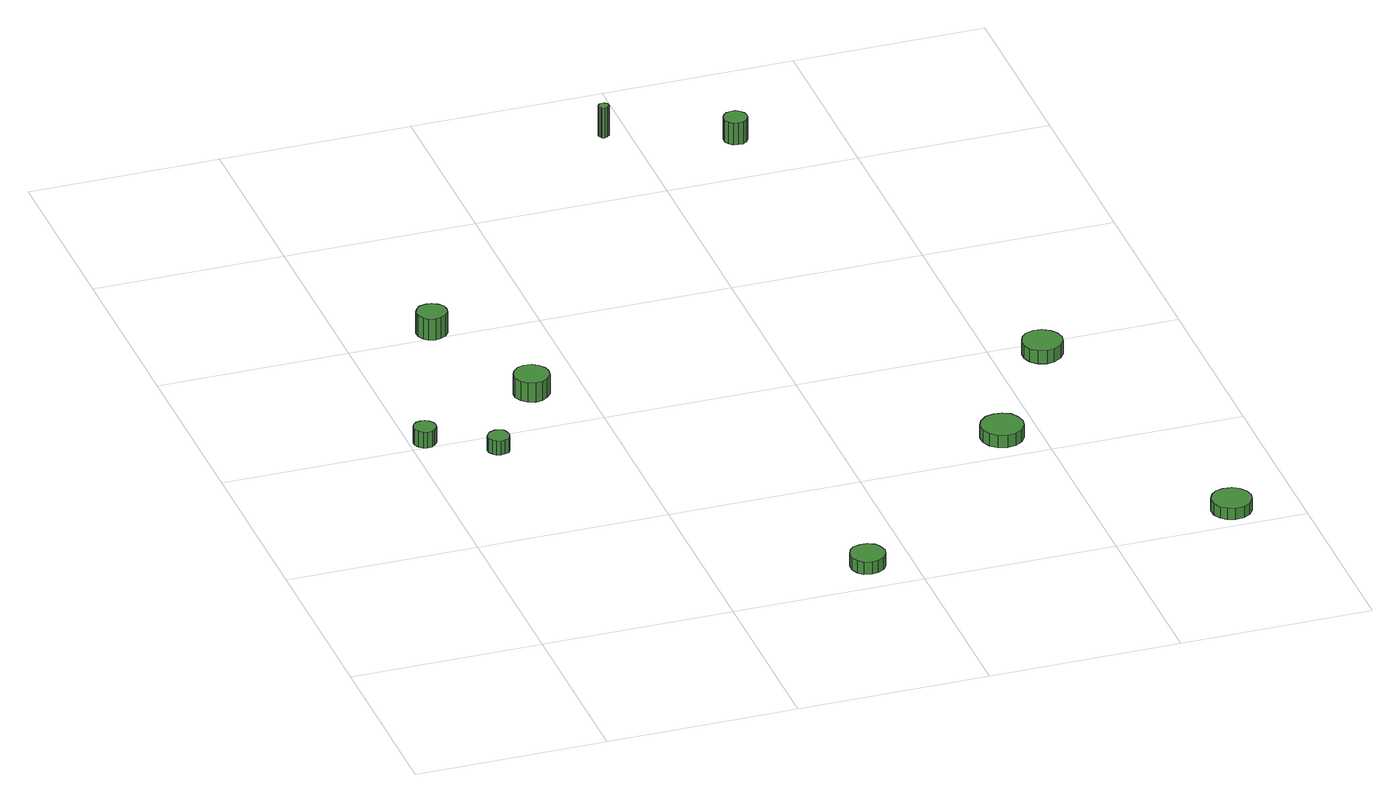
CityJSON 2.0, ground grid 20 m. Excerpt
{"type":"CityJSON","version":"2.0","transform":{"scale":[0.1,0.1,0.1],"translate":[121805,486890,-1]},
"CityObjects":{
"tree1":{"type":"SolitaryVegetationObject","attributes":{"function":"something"}},
"tree2":{"type":"SolitaryVegetationObject","attributes":{"function":"something"},"geometry":[{"type":"MultiSurface","lod":"1","boundaries":[[[0,1,2,3,4,5,6,7,8,9,10,11,12,13,14]],[[15,16,17,18,19,20,21,22,23,24,25,26,27,28,29]],[[0,29,28,1]],[[1,28,27,2]],[[2,27,26,3]],[[3,26,25,4]],[[4,25,24,5]],[[5,24,23,6]],[[6,23,22,7]],[[7,22,21,8]],[[8,21,20,9]],[[9,20,19,10]],[[10,19,18,11]],[[11,18,17,12]],[[12,17,16,13]],[[13,16,15,14]],[[14,15,29,0]]]}]},
"tree3":{"type":"SolitaryVegetationObject","attributes":{"function":"something"},"geometry":[{"type":"MultiSurface","lod":"1","boundaries":[[[30,31,32,33,34,35,36,37,38,39,40,41,42,43,44]],[[45,46,47,48,49,50,51,52,53,54,55,56,57,58,59]],[[30,59,58,31]],[[31,58,57,32]],[[32,57,56,33]],[[33,56,55,34]],[[34,55,54,35]],[[35,54,53,36]],[[36,53,52,37]],[[37,52,51,38]],[[38,51,50,39]],[[39,50,49,40]],[[40,49,48,41]],[[41,48,47,42]],[[42,47,46,43]],[[43,46,45,44]],[[44,45,59,30]]]}]},
"tree4":{"type":"SolitaryVegetationObject","attributes":{"function":"something"},"geometry":[{"type":"MultiSurface","lod":"1","boundaries":[[[60,61,62,63,64,65,66,67,68,69,70,71,72,73,74]],[[75,76,77,78,79,80,81,82,83,84,85,86,87,88,89]],[[60,89,88,61]],[[61,88,87,62]],[[62,87,86,63]],[[63,86,85,64]],[[64,85,84,65]],[[65,84,83,66]],[[66,83,82,67]],[[67,82,81,68]],[[68,81,80,69]],[[69,80,79,70]],[[70,79,78,71]],[[71,78,77,72]],[[72,77,76,73]],[[73,76,75,74]],[[74,75,89,60]]]}]},
"tree5":{"type":"SolitaryVegetationObject","attributes":{"function":"something"}},
"tree6":{"type":"SolitaryVegetationObject","attributes":{"function":"something"},"geometry":[{"type":"MultiSurface","lod":"1","boundaries":[[[90,91,92,93,94,95,96,97,98,99,100,101,102,103,104]],[[105,106,107,108,109,110,111,112,113,114,115,116,117,118,119]],[[90,119,118,91]],[[91,118,117,92]],[[92,117,116,93]],[[93,116,115,94]],[[94,115,114,95]],[[95,114,113,96]],[[96,113,112,97]],[[97,112,111,98]],[[98,111,110,99]],[[99,110,109,100]],[[100,109,108,101]],[[101,108,107,102]],[[102,107,106,103]],[[103,106,105,104]],[[104,105,119,90]]]}]},
"tree7":{"type":"SolitaryVegetationObject","attributes":{"function":"something"}},
"tree8":{"type":"SolitaryVegetationObject","attributes":{"function":"something"},"geometry":[{"type":"MultiSurface","lod":"1","boundaries":[[[120,121,122,123,124,125,126,127,128,129,130,131,132,133,134]],[[135,136,137,138,139,140,141,142,143,144,145,146,147,148,149]],[[120,149,148,121]],[[121,148,147,122]],[[122,147,146,123]],[[123,146,145,124]],[[124,145,144,125]],[[125,144,143,126]],[[126,143,142,127]],[[127,142,141,128]],[[128,141,140,129]],[[129,140,139,130]],[[130,139,138,131]],[[131,138,137,132]],[[132,137,136,133]],[[133,136,135,134]],[[134,135,149,120]]]}]},
"tree9":{"type":"SolitaryVegetationObject","attributes":{"function":"something"}},
"tree10":{"type":"SolitaryVegetationObject","attributes":{"function":"something"}},
"tree11":{"type":"SolitaryVegetationObject","attributes":{"function":"something"},"geometry":[{"type":"MultiSurface","lod":"1","boundaries":[[[150,151,152,153,154,155,156,157,158,159,160,161,162,163,164]],[[165,166,167,168,169,170,171,172,173,174,175,176,177,178,179]],[[150,179,178,151]],[[151,178,177,152]],[[152,177,176,153]],[[153,176,175,154]],[[154,175,174,155]],[[155,174,173,156]],[[156,173,172,157]],[[157,172,171,158]],[[158,171,170,159]],[[159,170,169,160]],[[160,169,168,161]],[[161,168,167,162]],[[162,167,166,163]],[[163,166,165,164]],[[164,165,179,150]]]}]},
"tree12":{"type":"SolitaryVegetationObject","attributes":{"function":"something"},"geometry":[{"type":"MultiSurface","lod":"1","boundaries":[[[180,181,182,183,184,185,186,187,188,189,190,191,192,193,194]],[[195,196,197,198,199,200,201,202,203,204,205,206,207,208,209]],[[180,209,208,181]],[[181,208,207,182]],[[182,207,206,183]],[[183,206,205,184]],[[184,205,204,185]],[[185,204,203,186]],[[186,203,202,187]],[[187,202,201,188]],[[188,201,200,189]],[[189,200,199,190]],[[190,199,198,191]],[[191,198,197,192]],[[192,197,196,193]],[[193,196,195,194]],[[194,195,209,180]]]}]},
"tree13":{"type":"SolitaryVegetationObject","attributes":{"function":"something"},"geometry":[{"type":"MultiSurface","lod":"1","boundaries":[[[210,211,212,213,214,215,216,217,218,219,220,221,222,223,224]],[[225,226,227,228,229,230,231,232,233,234,235,236,237,238,239]],[[210,239,238,211]],[[211,238,237,212]],[[212,237,236,213]],[[213,236,235,214]],[[214,235,234,215]],[[215,234,233,216]],[[216,233,232,217]],[[217,232,231,218]],[[218,231,230,219]],[[219,230,229,220]],[[220,229,228,221]],[[221,228,227,222]],[[222,227,226,223]],[[223,226,225,224]],[[224,225,239,210]]]}]},
"tree14":{"type":"SolitaryVegetationObject","attributes":{"function":"something"},"geometry":[{"type":"MultiSurface","lod":"1","boundaries":[[[240,241,242,243,244,245,246,247,248,249,250,251,252,253,254]],[[255,256,257,258,259,260,261,262,263,264,265,266,267,268,269]],[[240,269,268,241]],[[241,268,267,242]],[[242,267,266,243]],[[243,266,265,244]],[[244,265,264,245]],[[245,264,263,246]],[[246,263,262,247]],[[247,262,261,248]],[[248,261,260,249]],[[249,260,259,250]],[[250,259,258,251]],[[251,258,257,252]],[[252,257,256,253]],[[253,256,255,254]],[[254,255,269,240]]]}]},
"tree15":{"type":"SolitaryVegetationObject","attributes":{"function":"something"},"geometry":[{"type":"MultiSurface","lod":"1","boundaries":[[[270,271,272,273,274,275,276,277,278,279,280,281,282,283,284]],[[285,286,287,288,289,290,291,292,293,294,295,296,297,298,299]],[[270,299,298,271]],[[271,298,297,272]],[[272,297,296,273]],[[273,296,295,274]],[[274,295,294,275]],[[275,294,293,276]],[[276,293,292,277]],[[277,292,291,278]],[[278,291,290,279]],[[279,290,289,280]],[[280,289,288,281]],[[281,288,287,282]],[[282,287,286,283]],[[283,286,285,284]],[[284,285,299,270]]]}]}
},
"vertices":[
[28,412,23],[27,416,23],[24,420,23],[20,423,23],[15,423,23],[11,422,23],[7,419,23],[5,414,23],[5,409,23],[7,405,23],[11,401,23],[15,400,23],[20,400,23],[24,403,23],[27,407,23],[27,407,5],[24,403,5],[20,400,5],[15,400,5],[11,401,5],[7,405,5],[5,409,5],[5,414,5],[7,419,5],[11,422,5],[15,423,5],[20,423,5],[24,420,5],[27,416,5],[28,412,5],
[92,374,21],[91,379,21],[89,383,21],[84,385,21],[80,386,21],[75,384,21],[72,381,21],[70,377,21],[70,372,21],[72,368,21],[75,365,21],[80,363,21],[84,364,21],[89,366,21],[91,370,21],[91,370,5],[89,366,5],[84,364,5],[80,363,5],[75,365,5],[72,368,5],[70,372,5],[70,377,5],[72,381,5],[75,384,5],[80,386,5],[84,385,5],[89,383,5],[91,379,5],[92,374,5],
[107,613,29],[106,619,29],[102,624,29],[96,627,29],[90,628,29],[83,626,29],[79,622,29],[76,616,29],[76,609,29],[79,603,29],[83,599,29],[90,597,29],[96,598,29],[102,601,29],[106,606,29],[106,606,5],[102,601,5],[96,598,5],[90,597,5],[83,599,5],[79,603,5],[76,609,5],[76,616,5],[79,622,5],[83,626,5],[90,628,5],[96,627,5],[102,624,5],[106,619,5],[107,613,5],
[165,469,27],[164,476,27],[159,482,27],[153,486,27],[145,487,27],[138,485,27],[132,479,27],[129,472,27],[129,465,27],[132,458,27],[138,453,27],[145,450,27],[153,451,27],[159,455,27],[164,461,27],[164,461,5],[159,455,5],[153,451,5],[145,450,5],[138,453,5],[132,458,5],[129,465,5],[129,472,5],[132,479,5],[138,485,5],[145,487,5],[153,486,5],[159,482,5],[164,476,5],[165,469,5],
[373,42,20],[371,50,20],[367,56,20],[360,60,20],[353,60,20],[345,58,20],[340,53,20],[337,46,20],[337,38,20],[340,31,20],[345,26,20],[353,24,20],[360,25,20],[367,29,20],[371,35,20],[371,35,6],[367,29,6],[360,25,6],[353,24,6],[345,26,6],[340,31,6],[337,38,6],[337,46,6],[340,53,6],[345,58,6],[353,60,6],[360,60,6],[367,56,6],[371,50,6],[373,42,6],
[582,234,22],[580,243,22],[575,251,22],[567,255,22],[558,256,22],[549,254,22],[542,247,22],[538,239,22],[538,230,22],[542,221,22],[549,215,22],[558,212,22],[567,213,22],[575,218,22],[580,225,22],[580,225,8],[575,218,8],[567,213,8],[558,212,8],[549,215,8],[542,221,8],[538,230,8],[538,239,8],[542,247,8],[549,254,8],[558,256,8],[567,255,8],[575,251,8],[580,243,8],[582,234,8],
[379,918,42],[379,920,42],[377,922,42],[376,923,42],[373,923,42],[371,922,42],[370,921,42],[369,919,42],[369,917,42],[370,915,42],[371,913,42],[373,912,42],[376,913,42],[377,914,42],[379,916,42],[379,916,8],[377,914,8],[376,913,8],[373,912,8],[371,913,8],[370,915,8],[369,917,8],[369,919,8],[370,921,8],[371,922,8],[373,923,8],[376,923,8],[377,922,8],[379,920,8],[379,918,8],
[751,29,20],[749,37,20],[744,44,20],[737,48,20],[728,49,20],[720,47,20],[714,41,20],[710,33,20],[710,24,20],[714,16,20],[720,11,20],[728,8,20],[737,9,20],[744,13,20],[749,20,20],[749,20,7],[744,13,7],[737,9,7],[728,8,7],[720,11,7],[714,16,7],[710,24,7],[710,33,7],[714,41,7],[720,47,7],[728,49,7],[737,48,7],[744,44,7],[749,37,7],[751,29,7],
[507,868,34],[506,873,34],[503,877,34],[499,880,34],[494,880,34],[489,879,34],[485,875,34],[483,871,34],[483,865,34],[485,861,34],[489,857,34],[494,856,34],[499,856,34],[503,859,34],[506,863,34],[506,863,9],[503,859,9],[499,856,9],[494,856,9],[489,857,9],[485,861,9],[483,865,9],[483,871,9],[485,875,9],[489,879,9],[494,880,9],[499,880,9],[503,877,9],[506,873,9],[507,868,9],
[670,374,24],[668,382,24],[663,389,24],[655,394,24],[647,395,24],[638,392,24],[632,386,24],[629,378,24],[629,370,24],[632,362,24],[638,356,24],[647,353,24],[655,354,24],[663,359,24],[668,366,24],[668,366,9],[663,359,9],[655,354,9],[647,353,9],[638,356,9],[632,362,9],[629,370,9],[629,378,9],[632,386,9],[638,392,9],[647,395,9],[655,394,9],[663,389,9],[668,382,9],[670,374,9]
]}
